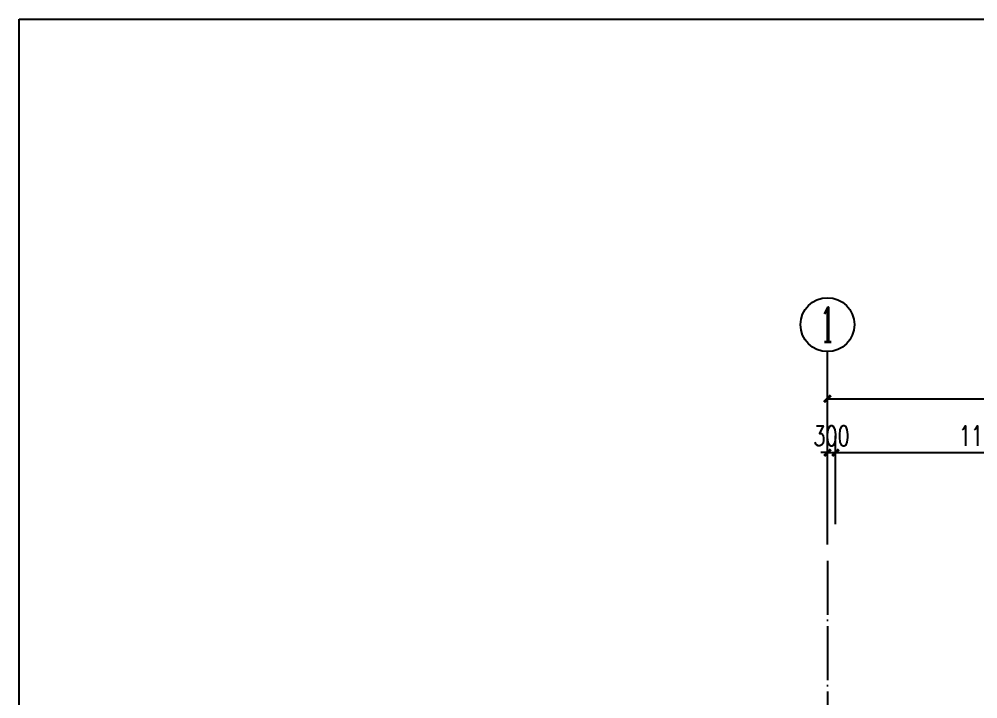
# Model space of a CAD drawing. Extents: x 758840 to 1108724, y -102573 to 143521.
# Drawn here: x 758840 to 794413, y 118302 to 143521 of the extents above; entities that cross this region are included whole.
import ezdxf
from ezdxf.enums import TextEntityAlignment as Align

# ---------------------------------------------------------------- set-up
doc = ezdxf.new("R2010")
doc.units = 0
doc.header["$LTSCALE"] = 1000
doc.header["$MEASUREMENT"] = 0
doc.linetypes.add('DOTE', pattern=[2.42, 2, -0.2, 0.02, -0.2])
for name, color, linetype in [('AXIS', 3, 'Continuous'), ('AXIS_TEXT', 7, 'Continuous'), ('DOTE', 8, 'DOTE')]:
    doc.layers.add(name, color=color, linetype=linetype)
doc.styles.add('_TCH_AXIS', font='COMPLEX', dxfattribs={"bigfont": 'GBCBIG'})
doc.styles.add('_TCH_DIM_T3', font='SIMPLEX', dxfattribs={"width": 0.705882, "bigfont": 'GBCBIG'})
doc.styles.add('COMPLEX', font='COMPLEX')
doc.dimstyles.new('_TCH_ARCH&&250', dxfattribs={"dimtxt": 743.75, "dimasz": 250, "dimexe": 625, "dimexo": 750, "dimgap": 250, "dimtad": 1, "dimdec": 0, "dimzin": 0, "dimdsep": 46, "dimtxsty": '_TCH_DIM_T3', "dimblk": 'ARCHTICK', "dimcen": 0.09, "dimclrt": 7, "dimazin": 2, "dimtfac": 1, "dimtdec": 0, "dimtix": 1, "dimtmove": 2, "dimatfit": 3, "dimfxl": 1, "dimtolj": 1, "dimtzin": 0, "dimarcsym": 0})

# ---------------------------------------------------------------- blocks, each defined once
blk = doc.blocks.new('_ArchTick')
at = {"color": 0, "linetype": 'ByBlock', "const_width": 0.4}
blk.add_lwpolyline([(-0.5, -0.5), (0.5, 0.5)], dxfattribs=at)
blk = doc.blocks.new('*D48')
at = {"layer": 'AXIS', "color": 0, "lineweight": -2, "transparency": 16777216}
for p, q in [((788833, 124782), (788833, 128061)), ((789133, 124782), (789133, 128061)), ((788833, 127436), (788583, 127436)), ((788833, 127436), (789133, 127436)), ((789133, 127436), (789383, 127436))]:
    blk.add_line(p, q, dxfattribs=at)
at = {"layer": 'Defpoints', "color": 0, "transparency": 16777216}
for p in [(789133, 127436), (788833, 124032), (789133, 124032)]:
    blk.add_point(p, dxfattribs=at)
at = {"layer": 'AXIS', "color": 0, "lineweight": -2, "transparency": 16777216, "xscale": 250, "yscale": 250, "zscale": 250}
blk.add_blockref('_ArchTick', (788833, 127436), dxfattribs=at)
at = {"layer": 'AXIS', "color": 0, "lineweight": -2, "transparency": 16777216, "xscale": 250, "yscale": 250, "zscale": 250, "rotation": 180}
blk.add_blockref('_ArchTick', (789133, 127436), dxfattribs=at)
at = {"layer": 'AXIS', "color": 7, "transparency": 16777216, "insert": (788983, 128057), "char_height": 743.8, "attachment_point": 5, "style": '_TCH_DIM_T3'}
blk.add_mtext('\\A1;300', dxfattribs=at)
blk = doc.blocks.new('*D49')
at = {"layer": 'AXIS', "color": 0, "lineweight": -2, "transparency": 16777216}
for p, q in [((789133, 124782), (789133, 128061)), ((800533, 124782), (800533, 128061)), ((789133, 127436), (800533, 127436))]:
    blk.add_line(p, q, dxfattribs=at)
at = {"layer": 'Defpoints', "color": 0, "transparency": 16777216}
for p in [(800533, 127436), (789133, 124032), (800533, 124032)]:
    blk.add_point(p, dxfattribs=at)
at = {"layer": 'AXIS', "color": 0, "lineweight": -2, "transparency": 16777216, "xscale": 250, "yscale": 250, "zscale": 250, "rotation": 180}
blk.add_blockref('_ArchTick', (789133, 127436), dxfattribs=at)
at = {"layer": 'AXIS', "color": 0, "lineweight": -2, "transparency": 16777216, "xscale": 250, "yscale": 250, "zscale": 250}
blk.add_blockref('_ArchTick', (800533, 127436), dxfattribs=at)
at = {"layer": 'AXIS', "color": 7, "transparency": 16777216, "insert": (794833, 128057), "char_height": 743.8, "attachment_point": 5, "style": '_TCH_DIM_T3'}
blk.add_mtext('\\A1;11400', dxfattribs=at)
blk = doc.blocks.new('*D20')
at = {"layer": 'AXIS', "color": 0, "lineweight": -2, "transparency": 16777216}
for p, q in [((788833, 124782), (788833, 130061)), ((912533, 124782), (912533, 130061)), ((788833, 129436), (912533, 129436))]:
    blk.add_line(p, q, dxfattribs=at)
at = {"layer": 'Defpoints', "color": 0, "transparency": 16777216}
for p in [(912533, 129436), (788833, 124032), (912533, 124032)]:
    blk.add_point(p, dxfattribs=at)
at = {"layer": 'AXIS', "color": 0, "lineweight": -2, "transparency": 16777216, "xscale": 250, "yscale": 250, "zscale": 250, "rotation": 180}
blk.add_blockref('_ArchTick', (788833, 129436), dxfattribs=at)
at = {"layer": 'AXIS', "color": 0, "lineweight": -2, "transparency": 16777216, "xscale": 250, "yscale": 250, "zscale": 250}
blk.add_blockref('_ArchTick', (912533, 129436), dxfattribs=at)
at = {"layer": 'AXIS', "color": 7, "transparency": 16777216, "insert": (850683, 130057), "char_height": 743.8, "attachment_point": 5, "style": '_TCH_DIM_T3'}
blk.add_mtext('\\A1;123700', dxfattribs=at)
blk = doc.blocks.new('_AXISO')
blk.add_circle((0, 0), 0.5)
at = {"layer": 'AXIS_TEXT', "style": 'COMPLEX', "width": 1.041667}
blk.add_attdef('A', text='', height=0.56, dxfattribs=at).set_placement((-0.25, -0.28), (0.25, -0.28), align=Align.FIT)

msp = doc.modelspace()

# ---------------------------------------------------------------- linework, layer by layer
at = {"ltscale": 5}
msp.add_lwpolyline([(758839.58, 143520.74), (933781.96, 143520.74), (933781.96, 9712.17), (758839.58, 9712.17)], close=True, dxfattribs=at)
at = {"layer": 'AXIS'}
msp.add_line((788833.02, 124031.99), (788833.02, 131185.62), dxfattribs=at)
at = {"layer": 'DOTE'}
msp.add_line((788833.02, 123418.42), (788833.02, 34437.52), dxfattribs=at)
msp.add_line((788833.02, 123418.42), (788833.02, 34437.52), dxfattribs=at)

# ---------------------------------------------------------------- block references
at = {"layer": 'AXIS'}
ref = msp.add_blockref('_AXISO', (788833.02, 132185.62), dxfattribs=dict(at, xscale=2000, yscale=2000, zscale=2000))
ref.add_attrib('A', '1', dxfattribs={"layer": 'AXIS_TEXT', "ltscale": 5, "height": 1286.8, "style": '_TCH_AXIS'}).set_placement((788557.28, 131542.22), (789108.76, 131542.22), align=Align.FIT)

# ---------------------------------------------------------------- dimensions: what is measured, and where the dimension line sits
for p1, p2, distance, picture, middle in [((788833.02, 124031.99), (912533.02, 124031.99), 5403.64, '*D20', (850683.02, 130057.5)), ((788833.02, 124031.99), (789133.02, 124031.99), 3403.64, '*D48', (788983.02, 128057.5)), ((789133.02, 124031.99), (800533.02, 124031.99), 3403.64, '*D49', (794833.02, 128057.5))]:
    dim = msp.add_aligned_dim(p1=p1, p2=p2, distance=distance, dimstyle='_TCH_ARCH&&250', dxfattribs=at)
    dim.commit()
    dim.dimension.update_dxf_attribs({"geometry": picture, "text_midpoint": middle})

doc.saveas('drawing.dxf')
